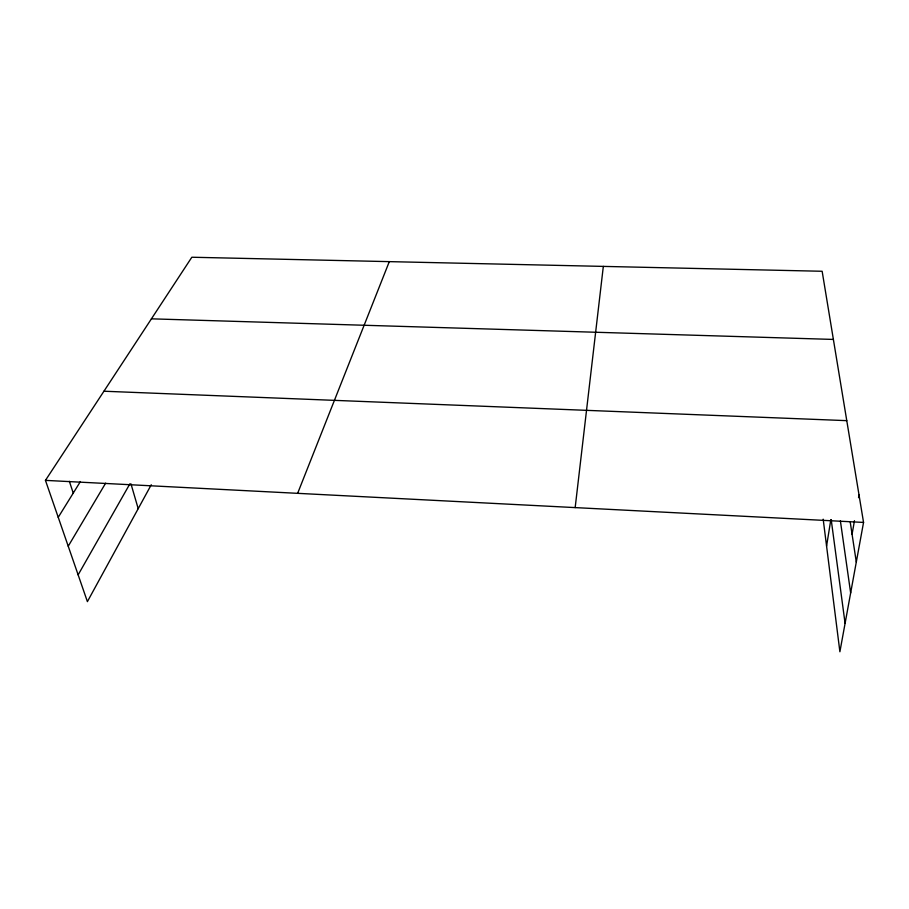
<?xml version="1.0" encoding="UTF-8"?>
<svg xmlns="http://www.w3.org/2000/svg" width="909" height="909" viewBox="0 0 909 909"><rect width="100%" height="100%" fill="white"/><g stroke="black" fill="none" stroke-linecap="round" stroke-linejoin="round"><path stroke-width="1.36" d="M575.17 507.597L603.326 266.394M826.576 546.082L830.815 519.766M852.074 534.242L854.471 520.698M858.539 497.655L859.016 494.939M151.269 484.747L87.4 601.622L45.45 480.372L191.833 257.236L822.145 271.268L863.55 522.425L839.893 651.764L823.179 519.187M297.641 493.337L389.302 261.633M78.14 574.852L129.919 483.781M68.232 546.207L105.637 483.156M58.233 517.323L80.412 481.543M151.417 318.832L833.383 339.432M103.933 391.222L846.768 420.651M45.45 480.372L863.55 522.425M69.357 481.316L73.254 493.087M130.976 483.883L138.202 508.654M850.176 521.743L856.301 562.057M840.393 520.902L850.654 592.918M831.212 519.743L845.086 623.392"/></g></svg>
